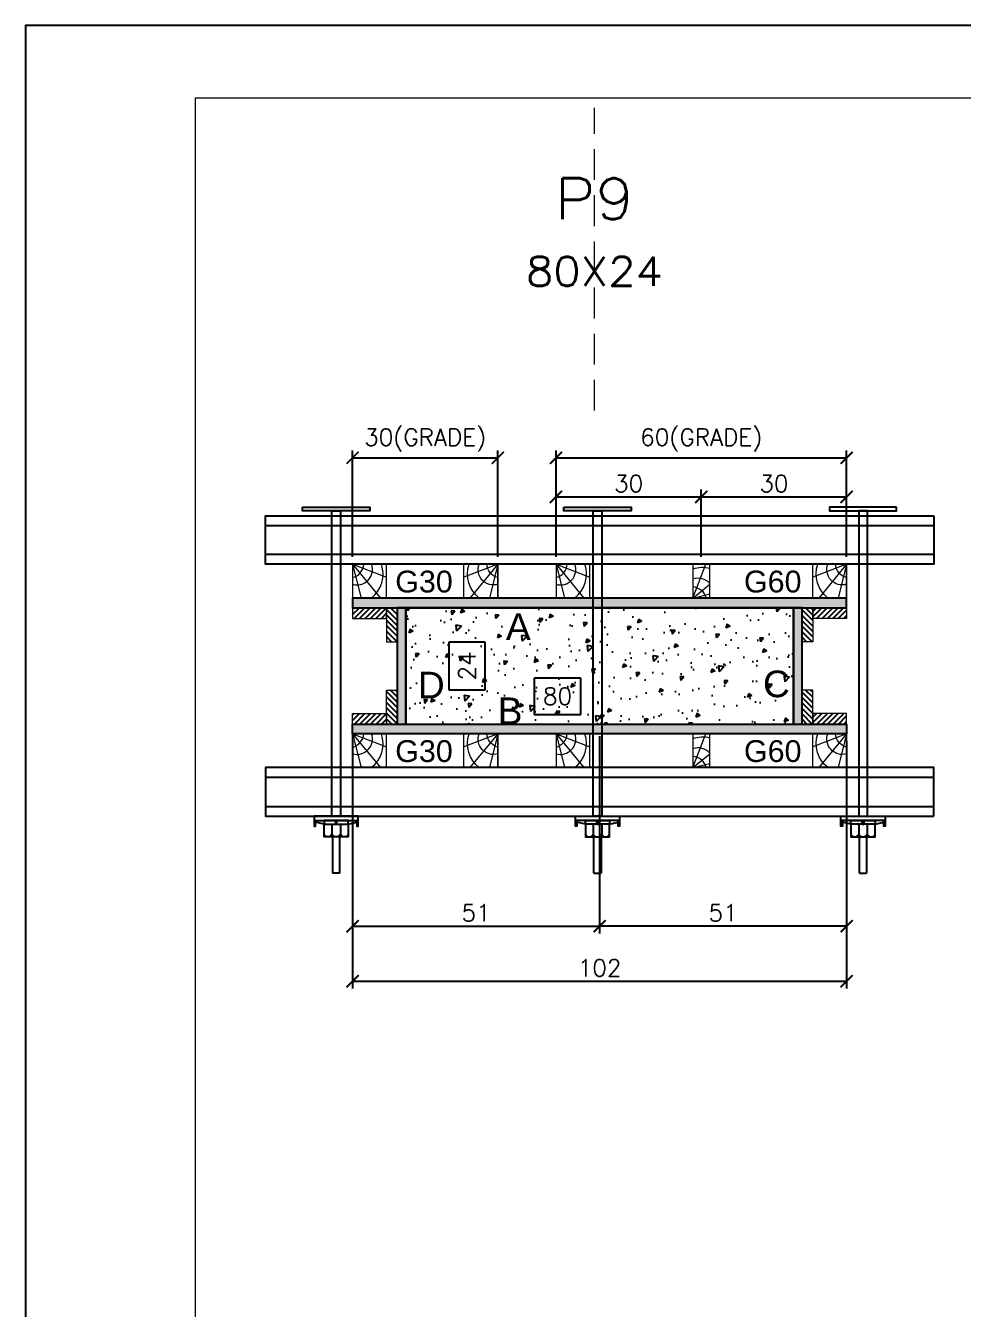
# Model space of a CAD drawing. Extents: x -23436 to 4767, y -4131 to 9755.
# Drawn here: x -15921 to -15535, y 4603 to 5132 of the extents above; entities that cross this region are included whole.
import ezdxf
from ezdxf.enums import TextEntityAlignment as Align

# ---------------------------------------------------------------- set-up
doc = ezdxf.new("R2010")
doc.units = 0
doc.header["$PDMODE"] = 2
doc.header["$PDSIZE"] = 10
doc.linetypes.add('CABLIN', pattern=[0.35, 0.25, -0.1])
doc.linetypes.add('HIDDEN', pattern=[9.525, 6.35, -3.175])
doc.layers.get('0').update_dxf_attribs({"lineweight": 13})
doc.layers.get('Defpoints').update_dxf_attribs({"lineweight": 13})
for name, color, linetype in [('Barra de Ancoragem', 20, 'Continuous'), ('CHAPA', 1, 'Continuous'), ('Concreto', 250, 'HIDDEN'), ('Cota', 4, 'Continuous'), ('Hachura', 252, 'CABLIN'), ('MB Logo', 254, 'Continuous'), ('MEIO_PONT', 93, 'Continuous'), ('Painéis', 30, 'Continuous'), ('Perfil Metálico', 224, 'Continuous'), ('Texto de Titulo', 7, 'Continuous'), ('Texto Qtd Sarr', 242, 'Continuous'), ('TEXTO_GERAL', 7, 'Continuous')]:
    doc.layers.add(name, color=color, linetype=linetype)
for name, color, linetype, lineweight in [('FOLHA MB', 7, 'Continuous', 13), ('Madeira', 100, 'Continuous', 13), ('sarrafo', 93, 'Continuous', 13), ('Texto Seção', 7, 'Continuous', 15)]:
    doc.layers.add(name, color=color, linetype=linetype, lineweight=lineweight)
doc.layers.add('Laje_Perimetro', color=7, linetype='Continuous', plot=False)
doc.styles.add('ARIAL', font='arial.ttf', dxfattribs={"oblique": 15, "height": 25})
doc.styles.add('ROMANS', font='romans.shx')
doc.styles.add('SANSSERIF', font='sas_____.pfb')
doc.dimstyles.new('COTA SECAO', dxfattribs={"dimtxt": 7, "dimasz": 5, "dimexe": 3, "dimexo": 3, "dimgap": 2, "dimtad": 3, "dimdec": 1, "dimlfac": 0.5, "dimzin": 12, "dimdsep": 46, "dimtxsty": 'ROMANS', "dimblk": 'ARCHTICK', "dimcen": 0, "dimclrd": 4, "dimclre": 4, "dimclrt": 1, "dimadec": 1, "dimazin": 3, "dimtfac": 1, "dimtdec": 1, "dimtmove": 0, "dimatfit": 3, "dimldrblk": 'OBLIQUE', "dimfxl": 0, "dimtolj": 1, "dimtzin": 12, "dimarcsym": 0})
doc.dimstyles.new('SECÇÃO 2', dxfattribs={"dimtxt": 7, "dimasz": 6, "dimexe": 0.18, "dimexo": 2, "dimgap": -4, "dimtad": 3, "dimdec": 1, "dimlfac": 0.5, "dimzin": 12, "dimdsep": 46, "dimtxsty": 'ROMANS', "dimblk": 'ARCHTICK', "dimcen": 0.09, "dimse1": 1, "dimse2": 1, "dimsd1": 1, "dimsd2": 1, "dimclrd": 180, "dimclre": 5, "dimclrt": 1, "dimadec": 0, "dimazin": 3, "dimtfac": 1, "dimtdec": 1, "dimtofl": 0, "dimtmove": 0, "dimatfit": 3, "dimldrblk": 'ARCHTICK', "dimfxl": 0, "dimtolj": 1, "dimtzin": 0, "dimarcsym": 0})

# ---------------------------------------------------------------- blocks, each defined once
blk = doc.blocks.new('A$C169d8357')
at = {"layer": 'FOLHA MB', "color": 1}
for points in [[(0, 1199.94), (0, 149.94), (1485.02, 149.94), (1485.02, 1199.94)], [(70, 1169.94), (70, 179.94), (1455.02, 179.94), (1455.02, 1169.94)]]:
    blk.add_lwpolyline(points, close=True, dxfattribs=at)
blk = doc.blocks.new('titulo1')
at = {"layer": 'Defpoints', "color": 252, "linetype": 'HIDDEN', "ltscale": 2}
blk.add_line((0, 0), (0, 125), dxfattribs=at)
at = {"layer": 'Defpoints', "style": 'ROMANS', "oblique": 15}
blk.add_attdef('FOLHA', text='', height=10, dxfattribs=at).set_placement((0, 15.58), align=Align.MIDDLE_CENTER)
at = {"layer": 'Texto Qtd Sarr', "color": 3, "style": 'ROMANS', "oblique": 15}
for tag, height, p in [('TITULO', 17, (0, 71.45)), ('SEÇÃO', 12, (0, 41.55))]:
    blk.add_attdef(tag, text='', height=height, dxfattribs=at).set_placement(p, align=Align.MIDDLE_CENTER)
blk = doc.blocks.new('ERTYERTYUYTURTYUTRYU')
at = {"layer": 'Barra de Ancoragem'}
for p, q in [((8963.33, 10873.8), (8963.33, 10855.54)), ((8964.88, 10869.68), (8964.1, 10873.21)), ((8985.14, 10863.2), (8985.14, 10866.14)), ((8964.88, 10859.66), (8964.1, 10856.13))]:
    blk.add_line(p, q, dxfattribs=at)
at = {"layer": 'Barra de Ancoragem', "flags": 128}
for points in [[(8961.54, 10855.54), (8961.54, 10873.8), (8963.33, 10873.8), (8963.33, 10855.54)], [(8963.33, 10873.8), (8965.7, 10873.8), (8965.7, 10873.21), (8963.33, 10873.21)], [(8963.33, 10869.68), (8964.88, 10869.68), (8964.88, 10859.66), (8963.33, 10859.66)], [(8963.33, 10856.13), (8965.7, 10856.13), (8965.7, 10855.54), (8963.33, 10855.54)]]:
    blk.add_lwpolyline(points, close=True, dxfattribs=at)
for points in [[(8964.88, 10859.66), (8970.14, 10859.66), (8970.14, 10869.68), (8964.88, 10869.68)], [(8964.88, 10864.37), (8963.33, 10864.37), (8963.33, 10864.96), (8964.88, 10864.96), (8964.88, 10864.37), (8964.88, 10864.96)], [(8985.14, 10863.2), (8970.14, 10863.2), (8970.14, 10866.14), (8985.14, 10866.14)]]:
    blk.add_lwpolyline(points, dxfattribs=at)
for points in [[(8964.88, 10866.44), (8968.96, 10866.44, 0.729796), (8968.96, 10869.68, 0.729796)], [(8964.88, 10862.9), (8968.96, 10862.9, 0.666667), (8968.96, 10866.44, 0.666667)]]:
    blk.add_lwpolyline(points, format="xyb", dxfattribs=at)
at = {"layer": 'Barra de Ancoragem'}
blk.add_arc((8968.44, 10861.28), 1.7, 287.7564, 72.2436, dxfattribs=at)
blk = doc.blocks.new('*D956')
at = {"layer": 'Cota', "color": 180, "lineweight": -2, "transparency": 16777216}
for p, q in [((-15692.08, 4862.92), (-15711.41, 4862.92)), ((-15711.41, 4862.92), (-15711.41, 4847.92)), ((-15692.08, 4847.92), (-15692.08, 4862.92)), ((-15711.41, 4847.92), (-15692.08, 4847.92))]:
    blk.add_line(p, q, dxfattribs=at)
at = {"layer": 'Defpoints', "color": 0, "transparency": 16777216}
for p in [(-15764.38, 4843.92), (-15604.38, 4843.92), (-15604.38, 4843.92)]:
    blk.add_point(p, dxfattribs=at)
at = {"layer": 'Cota', "color": 1, "transparency": 16777216, "insert": (-15701.75, 4855.42), "char_height": 7, "attachment_point": 5, "style": 'ROMANS'}
blk.add_mtext('\\A1;80', dxfattribs=at)
blk = doc.blocks.new('_ArchTick')
at = {"color": 0, "linetype": 'ByBlock', "const_width": 0.15}
blk.add_lwpolyline([(-0.5, -0.5), (0.5, 0.5)], dxfattribs=at)
blk = doc.blocks.new('*D957')
at = {"layer": 'Cota', "color": 4, "lineweight": -2, "transparency": 16777216}
for p, q in [((-15786.38, 4836.92), (-15786.38, 4734.72)), ((-15582.38, 4836.92), (-15582.38, 4734.72)), ((-15786.38, 4737.72), (-15582.38, 4737.72))]:
    blk.add_line(p, q, dxfattribs=at)
at = {"layer": 'Defpoints', "color": 0, "transparency": 16777216}
for p in [(-15786.38, 4839.92), (-15582.38, 4839.92), (-15582.38, 4737.72)]:
    blk.add_point(p, dxfattribs=at)
at = {"layer": 'Cota', "color": 4, "lineweight": -2, "transparency": 16777216, "xscale": 5, "yscale": 5, "zscale": 5, "rotation": 180}
blk.add_blockref('_ArchTick', (-15786.38, 4737.72), dxfattribs=at)
at = {"layer": 'Cota', "color": 4, "lineweight": -2, "transparency": 16777216, "xscale": 5, "yscale": 5, "zscale": 5}
blk.add_blockref('_ArchTick', (-15582.38, 4737.72), dxfattribs=at)
at = {"layer": 'Cota', "color": 1, "transparency": 16777216, "insert": (-15684.38, 4743.22), "char_height": 7, "attachment_point": 5, "style": 'ROMANS'}
blk.add_mtext('\\A1;102', dxfattribs=at)
blk = doc.blocks.new('_OBLIQUE')
at = {"color": 0, "linetype": 'ByBlock', "lineweight": -2}
for p, q in [((0, 0), (-1, 0)), ((-0.5, -0.5), (0.5, 0.5))]:
    blk.add_line(p, q, dxfattribs=at)
blk = doc.blocks.new('*D958')
at = {"layer": 'Cota', "color": 4, "lineweight": -2, "transparency": 16777216}
for p, q in [((-15684.38, 4838.92), (-15684.38, 4757.49)), ((-15786.38, 4802.92), (-15786.38, 4757.49)), ((-15786.38, 4760.49), (-15684.38, 4760.49))]:
    blk.add_line(p, q, dxfattribs=at)
at = {"layer": 'Defpoints', "color": 0, "transparency": 16777216}
for p in [(-15684.38, 4841.92), (-15786.38, 4805.92), (-15684.38, 4760.49)]:
    blk.add_point(p, dxfattribs=at)
at = {"layer": 'Cota', "color": 4, "lineweight": -2, "transparency": 16777216, "xscale": 5, "yscale": 5, "zscale": 5, "rotation": 180}
blk.add_blockref('_ArchTick', (-15786.38, 4760.49), dxfattribs=at)
at = {"layer": 'Cota', "color": 4, "lineweight": -2, "transparency": 16777216, "xscale": 5, "yscale": 5, "zscale": 5}
blk.add_blockref('_ArchTick', (-15684.38, 4760.49), dxfattribs=at)
at = {"layer": 'Cota', "color": 1, "transparency": 16777216, "insert": (-15735.38, 4765.99), "char_height": 7, "attachment_point": 5, "style": 'ROMANS'}
blk.add_mtext('\\A1;51', dxfattribs=at)
blk = doc.blocks.new('*D959')
at = {"layer": 'Cota', "color": 4, "lineweight": -2, "transparency": 16777216}
for p, q in [((-15684.38, 4838.92), (-15684.38, 4757.49)), ((-15582.38, 4802.92), (-15582.38, 4757.49)), ((-15582.38, 4760.49), (-15684.38, 4760.49))]:
    blk.add_line(p, q, dxfattribs=at)
at = {"layer": 'Defpoints', "color": 0, "transparency": 16777216}
for p in [(-15684.38, 4841.92), (-15582.38, 4805.92), (-15684.38, 4760.49)]:
    blk.add_point(p, dxfattribs=at)
at = {"layer": 'Cota', "color": 4, "lineweight": -2, "transparency": 16777216, "xscale": 5, "yscale": 5, "zscale": 5, "rotation": 180}
blk.add_blockref('_ArchTick', (-15684.38, 4760.49), dxfattribs=at)
at = {"layer": 'Cota', "color": 4, "lineweight": -2, "transparency": 16777216, "xscale": 5, "yscale": 5, "zscale": 5}
blk.add_blockref('_ArchTick', (-15582.38, 4760.49), dxfattribs=at)
at = {"layer": 'Cota', "color": 1, "transparency": 16777216, "insert": (-15633.38, 4765.99), "char_height": 7, "attachment_point": 5, "style": 'ROMANS'}
blk.add_mtext('\\A1;51', dxfattribs=at)
blk = doc.blocks.new('*D960')
at = {"layer": 'Cota', "color": 180, "lineweight": -2, "transparency": 16777216}
for p, q in [((-15731.58, 4877.76), (-15746.58, 4877.76)), ((-15746.58, 4877.76), (-15746.58, 4858.09)), ((-15731.58, 4858.09), (-15731.58, 4877.76)), ((-15746.58, 4858.09), (-15731.58, 4858.09))]:
    blk.add_line(p, q, dxfattribs=at)
at = {"layer": 'Defpoints', "color": 0, "transparency": 16777216}
for p in [(-15764.38, 4891.92), (-15727.58, 4891.92), (-15764.38, 4843.92)]:
    blk.add_point(p, dxfattribs=at)
at = {"layer": 'Cota', "color": 1, "transparency": 16777216, "insert": (-15739.08, 4867.92), "char_height": 7, "attachment_point": 5, "rotation": 90, "style": 'ROMANS'}
blk.add_mtext('\\A1;24', dxfattribs=at)
blk = doc.blocks.new('PONTALETE')
at = {"layer": 'Madeira'}
for q in [(2.71, 7), (7, 5.76), (7, 1.74)]:
    blk.add_line((0, 0), q, dxfattribs=at)
blk.add_lwpolyline([(0, 0), (7, 0), (7, 7), (0, 7)], close=True, dxfattribs=at)
for centre, radius, start, end in [((2.04, 0.06), 6.23, 37.2818, 109.0913), ((1.09, 0.9), 3.19, 343.603, 109.9847), ((-0.21, -0.78), 3.09, 14.6322, 86.0383)]:
    blk.add_arc(centre, radius, start, end, dxfattribs=at)
blk = doc.blocks.new('*D961')
at = {"layer": 'Cota', "color": 4, "lineweight": -2, "transparency": 16777216}
for p, q in [((-15786.38, 4912.92), (-15786.38, 4956.85)), ((-15726.38, 4912.92), (-15726.38, 4956.85)), ((-15786.38, 4953.85), (-15726.38, 4953.85))]:
    blk.add_line(p, q, dxfattribs=at)
at = {"layer": 'Defpoints', "color": 0, "transparency": 16777216}
for p in [(-15726.38, 4953.85), (-15786.38, 4909.92), (-15726.38, 4909.92)]:
    blk.add_point(p, dxfattribs=at)
at = {"layer": 'Cota', "color": 4, "lineweight": -2, "transparency": 16777216, "xscale": 5, "yscale": 5, "zscale": 5, "rotation": 180}
blk.add_blockref('_ArchTick', (-15786.38, 4953.85), dxfattribs=at)
at = {"layer": 'Cota', "color": 4, "lineweight": -2, "transparency": 16777216, "xscale": 5, "yscale": 5, "zscale": 5}
blk.add_blockref('_ArchTick', (-15726.38, 4953.85), dxfattribs=at)
at = {"layer": 'Cota', "color": 1, "transparency": 16777216, "insert": (-15756.38, 4961.18), "char_height": 7, "attachment_point": 5, "style": 'ROMANS'}
blk.add_mtext('\\A1;30(GRADE)', dxfattribs=at)
blk = doc.blocks.new('*D962')
at = {"layer": 'Cota', "color": 4, "lineweight": -2, "transparency": 16777216}
for p, q in [((-15702.38, 4912.92), (-15702.38, 4956.85)), ((-15582.38, 4912.92), (-15582.38, 4956.85)), ((-15702.38, 4953.85), (-15582.38, 4953.85))]:
    blk.add_line(p, q, dxfattribs=at)
at = {"layer": 'Defpoints', "color": 0, "transparency": 16777216}
for p in [(-15582.38, 4953.85), (-15702.38, 4909.92), (-15582.38, 4909.92)]:
    blk.add_point(p, dxfattribs=at)
at = {"layer": 'Cota', "color": 4, "lineweight": -2, "transparency": 16777216, "xscale": 5, "yscale": 5, "zscale": 5, "rotation": 180}
blk.add_blockref('_ArchTick', (-15702.38, 4953.85), dxfattribs=at)
at = {"layer": 'Cota', "color": 4, "lineweight": -2, "transparency": 16777216, "xscale": 5, "yscale": 5, "zscale": 5}
blk.add_blockref('_ArchTick', (-15582.38, 4953.85), dxfattribs=at)
at = {"layer": 'Cota', "color": 1, "transparency": 16777216, "insert": (-15642.38, 4961.18), "char_height": 7, "attachment_point": 5, "style": 'ROMANS'}
blk.add_mtext('\\A1;60(GRADE)', dxfattribs=at)
blk = doc.blocks.new('MEIO PONTALETE')
at = {"layer": 'Madeira'}
for q in [(2.71, 7), (3.5, 2.88), (3.5, 0.87)]:
    blk.add_line((0, 0), q, dxfattribs=at)
blk.add_lwpolyline([(0, 0), (3.5, 0), (3.5, 7), (0, 7)], close=True, dxfattribs=at)
for centre, radius, start, end in [((2.04, 0.06), 6.23, 76.4499, 109.0913), ((1.09, 0.9), 3.19, 40.9063, 109.9847), ((-0.21, -0.78), 3.09, 14.6322, 86.0383)]:
    blk.add_arc(centre, radius, start, end, dxfattribs=at)
blk = doc.blocks.new('*D963')
at = {"layer": 'Cota', "color": 4, "lineweight": -2, "transparency": 16777216}
for p, q in [((-15702.38, 4912.92), (-15702.38, 4940.69)), ((-15702.38, 4937.69), (-15642.38, 4937.69)), ((-15642.38, 4912.92), (-15642.38, 4940.69))]:
    blk.add_line(p, q, dxfattribs=at)
at = {"layer": 'Defpoints', "color": 0, "transparency": 16777216}
for p in [(-15642.38, 4937.69), (-15702.38, 4909.92), (-15642.38, 4909.92)]:
    blk.add_point(p, dxfattribs=at)
at = {"layer": 'Cota', "color": 4, "lineweight": -2, "transparency": 16777216, "xscale": 5, "yscale": 5, "zscale": 5, "rotation": 180}
blk.add_blockref('_ArchTick', (-15702.38, 4937.69), dxfattribs=at)
at = {"layer": 'Cota', "color": 4, "lineweight": -2, "transparency": 16777216, "xscale": 5, "yscale": 5, "zscale": 5}
blk.add_blockref('_ArchTick', (-15642.38, 4937.69), dxfattribs=at)
at = {"layer": 'Cota', "color": 1, "transparency": 16777216, "insert": (-15672.38, 4943.19), "char_height": 7, "attachment_point": 5, "style": 'ROMANS'}
blk.add_mtext('\\A1;30', dxfattribs=at)
blk = doc.blocks.new('*D964')
at = {"layer": 'Cota', "color": 4, "lineweight": -2, "transparency": 16777216}
for p, q in [((-15642.38, 4916.92), (-15642.38, 4940.69)), ((-15642.38, 4937.69), (-15582.38, 4937.69)), ((-15582.38, 4912.92), (-15582.38, 4940.69))]:
    blk.add_line(p, q, dxfattribs=at)
at = {"layer": 'Defpoints', "color": 0, "transparency": 16777216}
for p in [(-15582.38, 4937.69), (-15642.38, 4913.92), (-15582.38, 4909.92)]:
    blk.add_point(p, dxfattribs=at)
at = {"layer": 'Cota', "color": 4, "lineweight": -2, "transparency": 16777216, "xscale": 5, "yscale": 5, "zscale": 5, "rotation": 180}
blk.add_blockref('_ArchTick', (-15642.38, 4937.69), dxfattribs=at)
at = {"layer": 'Cota', "color": 4, "lineweight": -2, "transparency": 16777216, "xscale": 5, "yscale": 5, "zscale": 5}
blk.add_blockref('_ArchTick', (-15582.38, 4937.69), dxfattribs=at)
at = {"layer": 'Cota', "color": 1, "transparency": 16777216, "insert": (-15612.38, 4943.19), "char_height": 7, "attachment_point": 5, "style": 'ROMANS'}
blk.add_mtext('\\A1;30', dxfattribs=at)

msp = doc.modelspace()

# ---------------------------------------------------------------- hatches: boundary and pattern name
at = {"layer": 'Concreto'}
h = msp.add_hatch(dxfattribs=at)
h.set_pattern_fill('AR-CONC', color=256, scale=0.1, angle=180)
h.set_pattern_definition([(230, (-22806.498, -12405.523), (-18.218467, 1.593909), [1.905, -20.955]), (175, (-22806.498, -12405.523), (3.524342, -19.105685), [1.524, -16.764058]), (280.45144, (-22808.017, -12405.39), (-14.694125, -17.511775), [1.619, -17.809024]), (226.1842, (-22806.498, -12410.603), (-27.107904, 4.204233), [2.8575, -31.4325]), (276.63556, (-22808.757, -12410.253), (-23.740413, -24.742612), [2.428502, -26.71356]), (171.18415, (-22806.498, -12410.603), (-23.740413, -24.742612), [2.285997, -25.145973]), (201, (-22809.038, -12409.333), (-15.161439, 10.22652), [1.905, -20.955]), (146, (-22809.038, -12409.333), (-6.180203, -18.418797), [1.524, -16.764]), (251.45144, (-22810.302, -12408.481), (-21.341642, -8.192277), [1.619, -17.808994]), (217.5, (-22806.4985, -12405.523), (-0.3088603, -8.455504), [0, -16.5608, 0, -17.018, 0, -16.8275]), (187.5, (-22806.4985, -12405.523), (-6.6819663, -10.0180575), [0, -9.7028, 0, -16.1798, 0, -6.4135]), (147.5, (-22800.834, -12405.523), (-13.5590595, 0.5728744), [0, -6.35, 0, -19.812, 0, -26.289]), (137.5, (-22798.294, -12405.523), (-14.812918, -2.542649), [0, -8.255, 0, -13.1572, 0, -18.669])])
h.paths.add_polyline_path([(-15764.377, 4891.922), (-15764.377, 4843.922), (-15604.377, 4843.922), (-15604.377, 4891.922)])
at = {"layer": 'Hachura'}
h = msp.add_hatch(color=256, dxfattribs=at)
h.dxf.hatch_style = 1
h.paths.add_polyline_path([(-15582.377, 4891.922), (-15582.377, 4895.922), (-15786.377, 4895.922), (-15786.377, 4891.922)])
h = msp.add_hatch(color=256, dxfattribs=at)
h.dxf.hatch_style = 1
h.paths.add_polyline_path([(-15582.377, 4891.922), (-15582.377, 4895.922), (-15786.377, 4895.922), (-15786.377, 4891.922)])
h = msp.add_hatch(dxfattribs=at)
h.set_pattern_fill('ANSI31', color=256, scale=0.5, angle=180, style=0)
h.set_pattern_definition([(225, (-24910.3287, -18037.4863), (1.12253202, -1.12253202), [])])
h.paths.add_polyline_path([(-15772.377, 4891.922), (-15772.377, 4887.522), (-15786.377, 4887.522), (-15786.377, 4891.922)])
h = msp.add_hatch(dxfattribs=at)
h.set_pattern_fill('ANSI31', color=256, scale=0.5, angle=90, style=0)
h.set_pattern_definition([(135, (-38697.385, 14015.8737), (-1.12253202, -1.12253202), [])])
h.paths.add_polyline_path([(-15767.977, 4877.922), (-15772.377, 4877.922), (-15772.377, 4891.922), (-15767.977, 4891.922)])
h = msp.add_hatch(color=256, dxfattribs=at)
h.dxf.hatch_style = 1
h.paths.add_polyline_path([(-15767.977, 4843.922), (-15764.377, 4843.922), (-15764.377, 4891.922), (-15767.977, 4891.922)])
h = msp.add_hatch(color=256, dxfattribs=at)
h.dxf.hatch_style = 1
h.paths.add_polyline_path([(-15767.977, 4843.922), (-15764.377, 4843.922), (-15764.377, 4891.922), (-15767.977, 4891.922)])
h = msp.add_hatch(color=256, dxfattribs=at)
h.dxf.hatch_style = 1
h.paths.add_polyline_path([(-15604.377, 4843.922), (-15600.777, 4843.922), (-15600.777, 4891.922), (-15604.377, 4891.922)])
h = msp.add_hatch(color=256, dxfattribs=at)
h.dxf.hatch_style = 1
h.paths.add_polyline_path([(-15604.377, 4843.922), (-15600.777, 4843.922), (-15600.777, 4891.922), (-15604.377, 4891.922)])
h = msp.add_hatch(dxfattribs=at)
h.set_pattern_fill('ANSI31', color=256, scale=0.5, angle=90, style=0)
h.set_pattern_definition([(135, (-38703.385, 14015.8737), (-1.12253202, -1.12253202), [])])
h.paths.add_polyline_path([(-15600.777, 4877.922), (-15596.377, 4877.922), (-15596.377, 4891.922), (-15600.777, 4891.922)])
h = msp.add_hatch(dxfattribs=at)
h.set_pattern_fill('ANSI31', color=256, scale=0.5, angle=180, style=0)
h.set_pattern_definition([(225, (-25085.3287, -18037.4863), (1.12253202, -1.12253202), [])])
h.paths.add_polyline_path([(-15596.377, 4891.922), (-15596.377, 4887.522), (-15582.377, 4887.522), (-15582.377, 4891.922)])
h = msp.add_hatch(dxfattribs=at)
h.set_pattern_fill('ANSI31', color=256, scale=0.5, angle=90, style=0)
h.set_pattern_definition([(135, (-38697.385, 14017.8737), (-1.12253202, -1.12253202), [])])
h.paths.add_polyline_path([(-15767.977, 4857.922), (-15772.377, 4857.922), (-15772.377, 4843.922), (-15767.977, 4843.922)])
h = msp.add_hatch(dxfattribs=at)
h.set_pattern_fill('ANSI31', color=256, scale=0.5, angle=90, style=0)
h.set_pattern_definition([(135, (-38703.385, 14017.8737), (-1.12253202, -1.12253202), [])])
h.paths.add_polyline_path([(-15600.777, 4857.922), (-15596.377, 4857.922), (-15596.377, 4843.922), (-15600.777, 4843.922)])
h = msp.add_hatch(dxfattribs=at)
h.set_pattern_fill('ANSI31', color=256, scale=0.5, angle=180, style=0)
h.set_pattern_definition([(225, (-24910.3287, -18047.4863), (1.12253202, -1.12253202), [])])
h.paths.add_polyline_path([(-15772.377, 4843.922), (-15772.377, 4848.322), (-15786.377, 4848.322), (-15786.377, 4843.922)])
h = msp.add_hatch(dxfattribs=at)
h.set_pattern_fill('ANSI31', color=256, scale=0.5, angle=180, style=0)
h.set_pattern_definition([(225, (-25085.3287, -18047.4863), (1.12253202, -1.12253202), [])])
h.paths.add_polyline_path([(-15596.377, 4843.922), (-15596.377, 4848.322), (-15582.377, 4848.322), (-15582.377, 4843.922)])
h = msp.add_hatch(color=256, dxfattribs=at)
h.dxf.hatch_style = 1
h.paths.add_polyline_path([(-15582.377, 4843.922), (-15582.377, 4839.922), (-15786.377, 4839.922), (-15786.377, 4843.922)])
h = msp.add_hatch(color=256, dxfattribs=at)
h.dxf.hatch_style = 1
h.paths.add_polyline_path([(-15582.377, 4843.922), (-15582.377, 4839.922), (-15786.377, 4839.922), (-15786.377, 4843.922)])

# ---------------------------------------------------------------- linework, layer by layer
for points in [[(-15726.377, 4895.922), (-15726.377, 4909.922), (-15786.377, 4909.922), (-15786.377, 4895.922)], [(-15582.377, 4895.922), (-15582.377, 4909.922), (-15702.377, 4909.922), (-15702.377, 4895.922)], [(-15582.377, 4839.922), (-15582.377, 4825.922), (-15786.377, 4825.922), (-15786.377, 4839.922)], [(-15726.377, 4825.922), (-15726.377, 4839.922), (-15786.377, 4839.922), (-15786.377, 4825.922)], [(-15582.377, 4825.922), (-15582.377, 4839.922), (-15702.377, 4839.922), (-15702.377, 4825.922)]]:
    msp.add_lwpolyline(points, close=True)
at = {"layer": 'Barra de Ancoragem', "flags": 128}
for points in [[(-15807.021, 4933.522), (-15779.284, 4933.522), (-15779.284, 4931.922), (-15807.021, 4931.922)], [(-15791.377, 4931.922), (-15791.377, 4805.922), (-15794.928, 4805.922), (-15794.928, 4931.922)], [(-15699.114, 4933.522), (-15671.377, 4933.522), (-15671.377, 4931.922), (-15699.114, 4931.922)], [(-15683.47, 4931.922), (-15683.47, 4805.922), (-15687.021, 4805.922), (-15687.021, 4931.922)], [(-15561.733, 4933.522), (-15589.469, 4933.522), (-15589.469, 4931.922), (-15561.733, 4931.922)], [(-15577.377, 4931.922), (-15577.377, 4805.922), (-15573.825, 4805.922), (-15573.825, 4931.922)]]:
    msp.add_lwpolyline(points, close=True, dxfattribs=at)
at = {"layer": 'CHAPA'}
for points in [[(-15582.377, 4891.922), (-15582.377, 4895.922), (-15786.377, 4895.922), (-15786.377, 4891.922)], [(-15582.377, 4891.922), (-15582.377, 4895.922), (-15786.377, 4895.922), (-15786.377, 4891.922)], [(-15767.977, 4843.922), (-15764.377, 4843.922), (-15764.377, 4891.922), (-15767.977, 4891.922)], [(-15767.977, 4843.922), (-15764.377, 4843.922), (-15764.377, 4891.922), (-15767.977, 4891.922)], [(-15604.377, 4843.922), (-15600.777, 4843.922), (-15600.777, 4891.922), (-15604.377, 4891.922)], [(-15604.377, 4843.922), (-15600.777, 4843.922), (-15600.777, 4891.922), (-15604.377, 4891.922)], [(-15582.377, 4843.922), (-15582.377, 4839.922), (-15786.377, 4839.922), (-15786.377, 4843.922)], [(-15582.377, 4843.922), (-15582.377, 4839.922), (-15786.377, 4839.922), (-15786.377, 4843.922)]]:
    msp.add_lwpolyline(points, close=True, dxfattribs=at)
at = {"layer": 'Laje_Perimetro'}
msp.add_lwpolyline([(-14436.356, 5132.259), (-15921.377, 5132.259), (-15921.377, 4082.259), (-14436.356, 4082.259)], close=True, dxfattribs=at)
at = {"layer": 'Painéis', "color": 32, "true_color": 0xcd6928}
msp.add_lwpolyline([(-15764.377, 4891.922), (-15764.377, 4843.922), (-15604.377, 4843.922), (-15604.377, 4891.922)], close=True, dxfattribs=at)
at = {"layer": 'Perfil Metálico'}
for points in [[(-15546.377, 4929.922), (-15546.377, 4909.922), (-15822.377, 4909.922), (-15822.377, 4929.922)], [(-15822.377, 4913.922), (-15822.377, 4925.922), (-15546.377, 4925.922), (-15546.377, 4913.922)], [(-15546.377, 4805.922), (-15546.377, 4825.922), (-15822.377, 4825.922), (-15822.377, 4805.922)], [(-15822.377, 4821.922), (-15822.377, 4809.922), (-15546.377, 4809.922), (-15546.377, 4821.922)]]:
    msp.add_lwpolyline(points, close=True, dxfattribs=at)
at = {"layer": 'sarrafo'}
for points in [[(-15786.377, 4887.522), (-15772.377, 4887.522), (-15772.377, 4891.922), (-15786.377, 4891.922)], [(-15772.377, 4891.922), (-15772.377, 4877.922), (-15767.977, 4877.922), (-15767.977, 4891.922)], [(-15596.377, 4891.922), (-15596.377, 4877.922), (-15600.777, 4877.922), (-15600.777, 4891.922)], [(-15582.377, 4887.522), (-15596.377, 4887.522), (-15596.377, 4891.922), (-15582.377, 4891.922)], [(-15772.377, 4843.922), (-15772.377, 4857.922), (-15767.977, 4857.922), (-15767.977, 4843.922)], [(-15596.377, 4843.922), (-15596.377, 4857.922), (-15600.777, 4857.922), (-15600.777, 4843.922)], [(-15786.377, 4848.322), (-15772.377, 4848.322), (-15772.377, 4843.922), (-15786.377, 4843.922)], [(-15582.377, 4848.322), (-15596.377, 4848.322), (-15596.377, 4843.922), (-15582.377, 4843.922)]]:
    msp.add_lwpolyline(points, close=True, dxfattribs=at)

# ---------------------------------------------------------------- block references
at = {"xscale": -1, "rotation": 90}
msp.add_blockref('ERTYERTYUYTURTYUTRYU', (-4928.484, 13767.467), dxfattribs=at)
at = {"rotation": 270}
for p in [(-26549.914, 13767.467), (-26440.27, 13767.467)]:
    msp.add_blockref('ERTYERTYUYTURTYUTRYU', p, dxfattribs=at)
at = {"layer": 'MB Logo'}
msp.add_blockref('A$C169d8357', (-15921.377, 3932.321), dxfattribs=at)
at = {"layer": 'MEIO_PONT', "yscale": 2, "zscale": 2}
for p, xscale, rotation in [((-15786.377, 4909.922), 2, 270), ((-15726.377, 4909.922), -2, 90), ((-15702.377, 4909.922), 2, 270), ((-15582.377, 4909.922), -2, 90), ((-15786.377, 4839.922), 2, 270), ((-15726.377, 4839.922), -2, 90), ((-15702.377, 4839.922), 2, 270), ((-15582.377, 4839.922), -2, 90)]:
    msp.add_blockref('PONTALETE', p, dxfattribs=dict(at, xscale=xscale, rotation=rotation))
at = {"layer": 'MEIO_PONT', "xscale": 1.999999997962732, "yscale": 1.999999997962732, "zscale": 1.999999997962732}
for p in [(-15645.877, 4895.922), (-15645.877, 4825.922)]:
    msp.add_blockref('MEIO PONTALETE', p, dxfattribs=at)
at = {"layer": 'Texto Seção'}
ref = msp.add_blockref('titulo1', (-15686.5, 4973.311), dxfattribs=at)
ref.add_attrib('TITULO', 'P9', dxfattribs={"layer": 'Texto de Titulo', "color": 7, "height": 17, "style": 'ROMANS', "width": 1.1}).set_placement((-15686.5, 5060.811), align=Align.MIDDLE_CENTER)
ref.add_attrib('SEÇÃO', '80X24', dxfattribs={"layer": 'Texto de Titulo', "color": 7, "height": 12, "style": 'ROMANS', "width": 1.1}).set_placement((-15686.5, 5030.811), align=Align.MIDDLE_CENTER)

# ---------------------------------------------------------------- texts
at = {"layer": 'TEXTO_GERAL', "color": 0, "linetype": 'Continuous', "style": 'SANSSERIF'}
for s, p in [('G30', (-15768.769, 4902.756)), ('G60', (-15624.769, 4902.756)), ('G30', (-15768.769, 4832.756)), ('G60', (-15624.769, 4832.756))]:
    msp.add_text(s, height=9, dxfattribs=at).set_placement(p, align=Align.MIDDLE_LEFT)
at = {"layer": 'TEXTO_GERAL', "style": 'ARIAL'}
for s, p in [('A', (-15717.947, 4884.168)), ('D', (-15753.879, 4860.027)), ('C', (-15611.377, 4860.51)), ('B', (-15721.353, 4849.391))]:
    msp.add_text(s, height=11, dxfattribs=at).set_placement(p, align=Align.MIDDLE_CENTER)

# ---------------------------------------------------------------- dimensions: what is measured, and where the dimension line sits
at = {"layer": 'Cota'}
for base, p1, p2, picture, middle in [((-15726.377, 4953.849), (-15786.377, 4909.922), (-15726.377, 4909.922), '*D961', (-15756.377, 4961.182)), ((-15582.377, 4953.849), (-15702.377, 4909.922), (-15582.377, 4909.922), '*D962', (-15642.377, 4961.182))]:
    dim = msp.add_linear_dim(base=base, p1=p1, p2=p2, text='<>(GRADE)', dimstyle='COTA SECAO', dxfattribs=at)
    dim.commit()
    dim.dimension.update_dxf_attribs({"geometry": picture, "text_midpoint": middle})
for base, p1, p2, picture, middle in [((-15642.377, 4937.695), (-15702.377, 4909.922), (-15642.377, 4909.922), '*D963', (-15672.377, 4943.195)), ((-15582.377, 4937.695), (-15642.377, 4913.922), (-15582.377, 4909.922), '*D964', (-15612.377, 4943.195)), ((-15684.377, 4760.491), (-15786.377, 4805.922), (-15684.377, 4841.922), '*D958', (-15735.377, 4765.991))]:
    dim = msp.add_linear_dim(base=base, p1=p1, p2=p2, dimstyle='COTA SECAO', dxfattribs=at)
    dim.commit()
    dim.dimension.update_dxf_attribs({"geometry": picture, "text_midpoint": middle})
dim = msp.add_linear_dim(base=(-15727.584, 4891.922), p1=(-15764.377, 4843.922), p2=(-15764.377, 4891.922), angle=90, dimstyle='SECÇÃO 2', dxfattribs=at)
dim.commit()
dim.dimension.update_dxf_attribs({"geometry": '*D960', "text_midpoint": (-15727.584, 4867.922), "dimtype": 160})
dim = msp.add_linear_dim(base=(-15604.377, 4843.922), p1=(-15764.377, 4843.922), p2=(-15604.377, 4843.922), dimstyle='SECÇÃO 2', dxfattribs=at)
dim.commit()
dim.dimension.update_dxf_attribs({"geometry": '*D956', "text_midpoint": (-15701.745, 4843.922), "dimtype": 160})
dim = msp.add_linear_dim(base=(-15684.377, 4760.491), p1=(-15582.377, 4805.922), p2=(-15684.377, 4841.922), angle=180, dimstyle='COTA SECAO', dxfattribs=at)
dim.commit()
dim.dimension.update_dxf_attribs({"geometry": '*D959', "text_midpoint": (-15633.377, 4765.991)})
dim = msp.add_linear_dim(base=(-15582.377, 4737.722), p1=(-15786.377, 4839.922), p2=(-15582.377, 4839.922), dimstyle='COTA SECAO', override={"dimdec": 1}, dxfattribs=at)
dim.commit()
dim.dimension.update_dxf_attribs({"geometry": '*D957', "text_midpoint": (-15684.377, 4743.222)})

doc.saveas('drawing.dxf')
